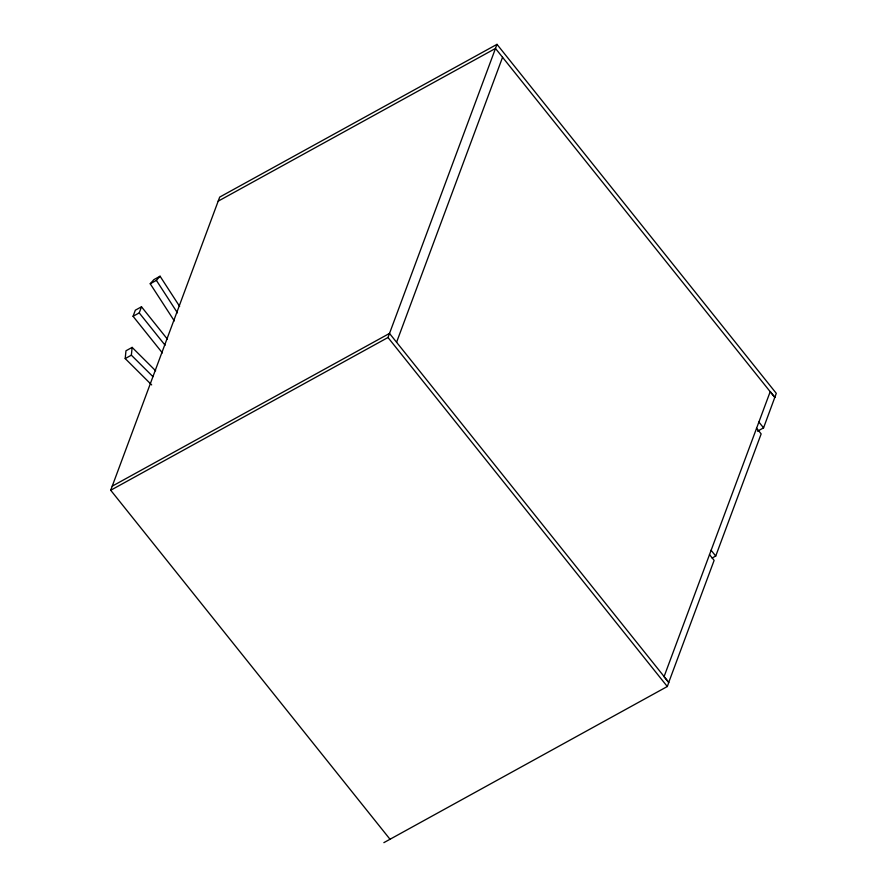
<?xml version="1.0" encoding="UTF-8"?>
<svg xmlns="http://www.w3.org/2000/svg" width="887" height="887" viewBox="0 0 887 887"><rect width="100%" height="100%" fill="white"/><g stroke="black" fill="none" stroke-linecap="round" stroke-linejoin="round"><path stroke-width="1.33" d="M151.666 384.903L125.2 358.57L125.965 350.786L132.13 347.394L155.657 370.799M152.93 376.631L131.365 355.177L132.13 347.394M162.376 352.915L133.061 316.293L135.334 310.184L141.499 306.791L167.355 339.111M133.061 316.293L139.226 312.9L141.499 306.791M390.014 839.257L110.709 490.245L219.699 197.091L496.986 44.35L776.291 393.362L763.563 427.867L757.498 431.204M496.986 44.35L495.467 48.419L774.783 397.431M110.709 490.245L387.996 337.503L495.489 48.452L218.18 201.161M396.578 342.271L502.563 57.289M712.106 558.034L715.731 556.038L761.157 433.898L756.5 428.077M383.86 842.65L667.301 686.516L668.82 682.447L389.504 333.423L112.217 486.165M174.307 320.906L150.225 283.773L153.906 279.616L160.059 276.223L179.629 306.392M150.225 283.773L156.389 280.381L160.059 276.223M125.2 358.57L131.365 355.177M774.905 397.365L770.249 391.555L664.041 676.692L668.698 682.513L714.124 560.373L709.467 554.552M758.906 422.046L763.563 427.867M711.075 550.217L715.731 556.038M387.996 337.503L667.301 686.516M139.226 312.9L165.082 345.209M156.389 280.381L177.455 312.867"/></g></svg>
